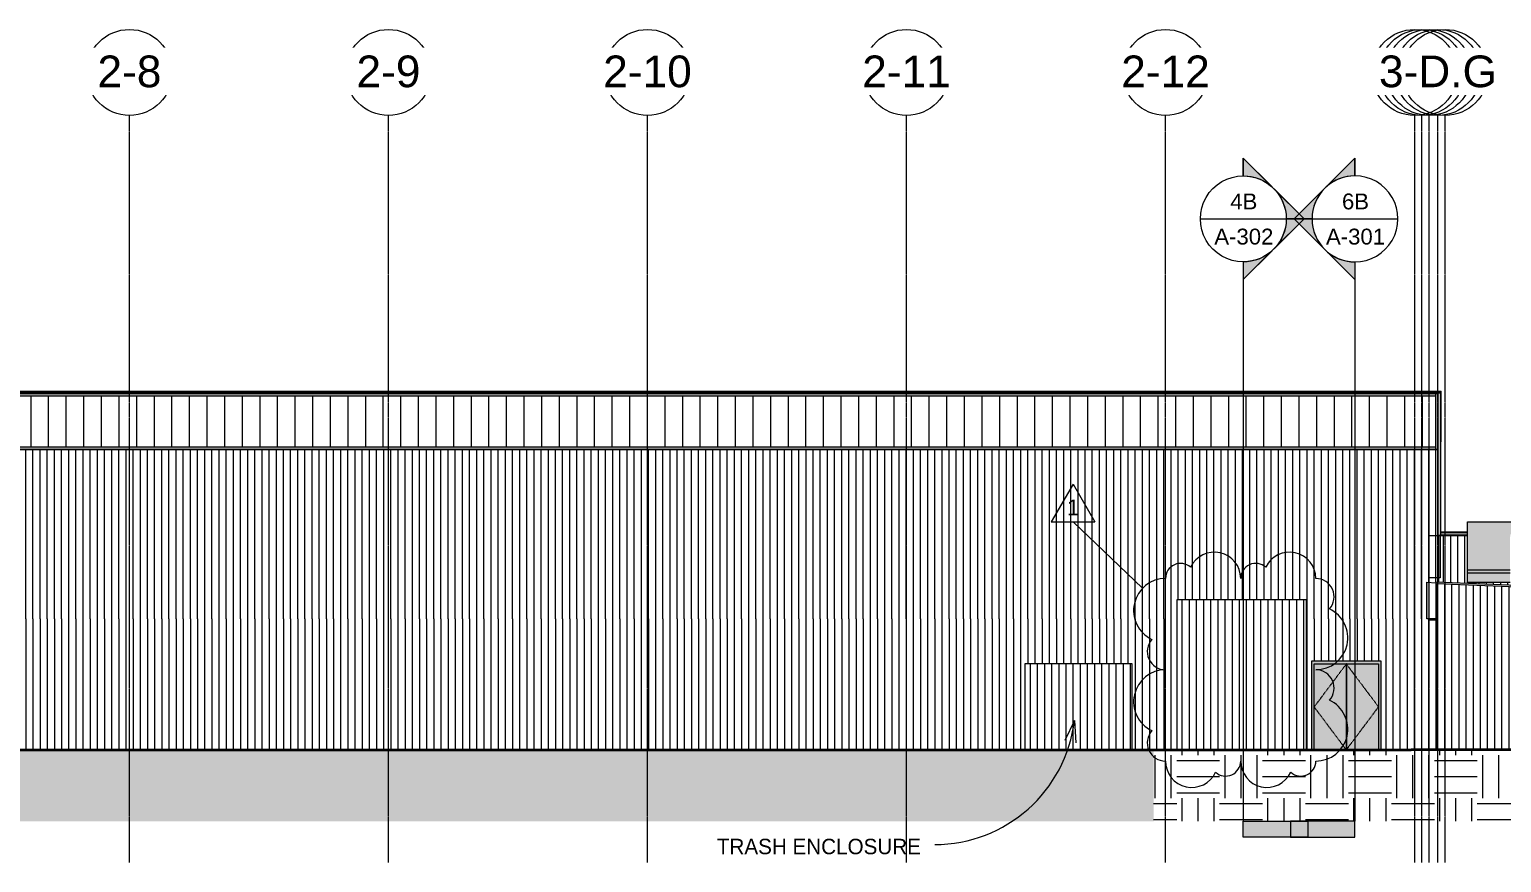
# Model space of a CAD drawing. Header units: inches. Extents: x 20273 to 40654, y -355 to 835.
# Drawn here: x 37614 to 39259, y -126 to 805 of the extents above; entities that cross this region are included whole.
import ezdxf

# ---------------------------------------------------------------- set-up
doc = ezdxf.new("R2010")
doc.units = ezdxf.units.IN
doc.header["$MEASUREMENT"] = 0
for name, pattern in [('Dash 1_16_', [0.12499999999999999, 0.06249999999999999, -0.06249999999999999]), ('Grid Line 1_2_', [0.8749999999999999, 0.4999999999999999, -0.125, 0.125, -0.125]), ('Hidden 1_8_', [0.1875, 0.125, -0.06249999999999999])]:
    doc.linetypes.add(name, pattern=pattern)
for name, color, linetype, lineweight in [('A-DOOR', 31, 'Continuous', 13), ('A-DOOR-FRAM', 31, 'Continuous', 9), ('A-FLOR-LEVL', 51, 'Continuous', 9), ('A-GLAZ-CWMG', 51, 'Continuous', 13), ('A-ROOF', 132, 'Continuous', 13), ('A-ROOF-PATT', 132, 'Continuous', 13), ('A-WALL', 113, 'Continuous', 13), ('A-WALL-PATT', 111, 'Continuous', 13), ('C-TOPO', 7, 'Continuous', 13), ('G-ANNO-REVC', 71, 'Continuous', 9), ('G-ANNO-REVC-IDEN', 71, 'Continuous', 9), ('G-ANNO-SYMB', 111, 'Continuous', 9), ('G-ANNO-TEXT', 231, 'Continuous', 9), ('I-WALL', 2, 'Continuous', 13), ('M-EQPM', 50, 'Continuous', 13), ('S-BEAM', 12, 'Continuous', 13), ('S-COLS', 52, 'Continuous', 13), ('S-GRID', 1, 'Continuous', 9), ('S-GRID-IDEN', 1, 'Continuous', 9)]:
    doc.layers.add(name, color=color, linetype=linetype, lineweight=lineweight)
doc.styles.add('Arial_1', font='arial.ttf', dxfattribs={"height": 35.40718562874248})
doc.styles.add('Arial_2', font='arial.ttf', dxfattribs={"height": 17.70359281437124})
doc.styles.add('Century Gothic_1', font='GOTHIC.TTF', dxfattribs={"height": 17.24534161490683})
pattern_1 = [(0, (-86432.22300000001, 0), (48, 48), [48, -48]), (0, (-86432.22300000001, 18), (48, 48), [48, -48]), (0, (-86432.22300000001, 36), (48, 48), [48, -48]), (90, (-86426.22300000001, 42), (-48, 48), [48, -48]), (90, (-86408.22300000001, 42), (-48, 48), [48, -48]), (90, (-86390.22300000001, 42), (-48, 48), [48, -48])]

# ---------------------------------------------------------------- blocks, each defined once
blk = doc.blocks.new('Rectangular Mullion - Profile_Polycarbonate_Upper and left-1768104-Elevation - North')
at = {"layer": 'A-GLAZ-CWMG'}
blk.add_hatch(color=256, dxfattribs=at).paths.add_polyline_path([(-22994.98130365696, 395.4854589171823), (-22784.14022535338, 395.4854589171823), (-22784.14022535338, 398.2354589171825), (-26278.64022535337, 398.2354589171825), (-26278.64022535337, 395.4854589171823), (-23556.46530365696, 395.4854589171823)], flags=0)
for p, q in [((-26278.64022535337, 398.2354589171818), (-22784.14022535339, 398.2354589171818)), ((-26278.64022535337, 395.4854589171818), (-22784.14022535339, 395.4854589171818)), ((-22784.14022535339, 398.2354589171818), (-22784.14022535339, 395.4854589171818))]:
    blk.add_line(p, q, dxfattribs=at)
blk = doc.blocks.new('Rectangular Mullion - Profile_Polycarbonate_Lower-1768105-Elevation - North')
at = {"layer": 'A-GLAZ-CWMG'}
blk.add_hatch(color=256, dxfattribs=at).paths.add_polyline_path([(-24679.43330365696, 335.5177501615204), (-22784.14022535337, 335.5177501615204), (-22784.14022535337, 338.26775016152), (-26278.64022535336, 338.26775016152), (-26278.64022535336, 335.5177501615204), (-25240.91730365696, 335.5177501615204)], flags=0)
for p, q in [((-22784.14022535338, 338.2677501615204), (-26278.64022535336, 338.2677501615204)), ((-22784.14022535338, 335.5177501615204), (-26278.64022535336, 335.5177501615204)), ((-22784.14022535338, 338.2677501615204), (-22784.14022535338, 335.5177501615204))]:
    blk.add_line(p, q, dxfattribs=at)
blk = doc.blocks.new('Rectangular Mullion - Profile_Polycarbonate_Upper and left-1766189-Elevation - North')
at = {"layer": 'A-GLAZ-CWMG'}
blk.add_hatch(color=256, dxfattribs=at).paths.add_polyline_path([(-22781.39022535338, 335.5177501615204), (-22781.39022535338, 398.2354589171815), (-22784.14022535338, 398.2354589171815), (-22784.14022535338, 335.5177501615204)], flags=0)
for p, q in [((-22784.14022535339, 398.2354589171818), (-22781.39022535338, 398.2354589171818)), ((-22784.14022535339, 398.2354589171818), (-22784.14022535339, 335.5177501615204)), ((-22781.39022535338, 398.2354589171818), (-22781.39022535338, 335.5177501615204)), ((-22781.39022535338, 335.5177501615204), (-22784.14022535339, 335.5177501615204))]:
    blk.add_line(p, q, dxfattribs=at)
blk = doc.blocks.new('Double-Flush - 72_ x 96_-983185-Elevation - North')
at = {"layer": 'A-DOOR'}
for points in [[(-22883.76522535359, 0), (-22883.76522535359, 95.99999999999999), (-22919.76522535359, 95.99999999999999), (-22919.76522535359, 0)], [(-22847.76522535359, 0), (-22847.76522535359, 95.99999999999999), (-22883.76522535359, 95.99999999999999), (-22883.76522535359, 0), (-22854.61030365696, 0)]]:
    blk.add_hatch(color=256, dxfattribs=at).paths.add_polyline_path(points, flags=0)
at = {"layer": 'A-DOOR-FRAM', "lineweight": 13}
blk.add_hatch(color=256, dxfattribs=at).paths.add_polyline_path([(-22922.76522535359, 0), (-22919.76522535359, 0), (-22919.76522535359, 95.99999999999999), (-22847.76522535359, 95.99999999999999), (-22847.76522535359, 0), (-22844.76522535359, 0), (-22844.76522535359, 98.99999999999999), (-22922.76522535359, 98.99999999999999), (-22922.76522535359, 76.44425874120724)], flags=0)
at = {"layer": 'A-DOOR', "linetype": 'Dash 1_16_', "lineweight": 9}
for p, q in [((-22883.7652253536, 95.99999999999997), (-22919.7652253536, 47.99999999999999)), ((-22847.7652253536, 47.99999999999998), (-22883.7652253536, 95.99999999999997)), ((-22883.7652253536, -2.468691398688048e-15), (-22919.7652253536, 47.99999999999998)), ((-22883.7652253536, -2.468691398688048e-15), (-22847.7652253536, 47.99999999999997))]:
    blk.add_line(p, q, dxfattribs=at)
at = {"layer": 'A-DOOR', "lineweight": 9}
for p, q in [((-22883.7652253536, 95.99999999999996), (-22883.7652253536, 0)), ((-22883.7652253536, 0), (-22883.7652253536, 95.99999999999997))]:
    blk.add_line(p, q, dxfattribs=at)
at = {"layer": 'A-DOOR-FRAM'}
for p, q in [((-22844.7652253536, 98.99999999999994), (-22922.7652253536, 98.99999999999994)), ((-22922.7652253536, 98.99999999999994), (-22922.7652253536, 0)), ((-22844.7652253536, 0), (-22844.7652253536, 98.99999999999994)), ((-22919.7652253536, 95.99999999999996), (-22847.7652253536, 95.99999999999996)), ((-22919.7652253536, 0), (-22919.7652253536, 95.99999999999996)), ((-22847.7652253536, 95.99999999999996), (-22847.7652253536, 0))]:
    blk.add_line(p, q, dxfattribs=at)
blk = doc.blocks.new('Carrier_48TC_Standard_Efficiency_Gas_Heat_Electric_Cooling_Packaged_Rooftop_Unit_3_to_15_nominal_tons - 15 ton 48TC__16-873539-Elevation - North')
at = {"layer": 'M-EQPM'}
for points in [[(-22714.23930365696, 197.3271443437846), (-22700.76521643587, 197.3271443437846), (-22700.67859344167, 240.8263715670165), (-22699.7652253537, 240.8263715670165), (-22699.7652253537, 243.5000000000038), (-22632.51522535351, 243.5000000000038), (-22632.51522535351, 254.7021443437847), (-22748.39022535351, 254.7021443437847), (-22748.39022535351, 197.3271443437846)], [(-22632.39022535351, 243.5000000000038), (-22632.39022535351, 249.5771443437835), (-22632.51522535351, 249.5771443437835), (-22632.51522535351, 243.5000000000038)], [(-22700.76521643587, 187.0771443437844), (-22700.76521643587, 201.0771443437846), (-22748.39022535351, 201.0771443437846), (-22748.39022535351, 187.0771443437844), (-22705.46611615696, 187.0771443437844)]]:
    blk.add_hatch(color=256, dxfattribs=at).paths.add_polyline_path(points, flags=0)
for p, q in [((-22748.39022535351, 254.7021443437843), (-22632.51522535351, 254.7021443437843)), ((-22748.39022535351, 197.3271443437841), (-22748.39022535351, 254.7021443437843)), ((-22632.51522535351, 243.5000000000037), (-22632.51522535351, 254.7021443437843)), ((-22632.51522535351, 249.5771443437829), (-22632.39022535351, 249.5771443437829)), ((-22632.39022535351, 249.5771443437829), (-22632.39022535351, 243.5000000000034)), ((-22748.39022535351, 201.0771443437844), (-22700.76521643587, 201.0771443437844)), ((-22748.39022535351, 187.0771443437844), (-22748.39022535351, 201.0771443437844)), ((-22700.76521643587, 197.3271443437841), (-22748.39022535351, 197.3271443437841)), ((-22700.76521643587, 187.0771443437844), (-22748.39022535351, 187.0771443437844))]:
    blk.add_line(p, q, dxfattribs=at)
blk = doc.blocks.new('overhead door - one-983186-Elevation - North')
at = {"layer": 'A-DOOR', "lineweight": 9}
h = blk.add_hatch(dxfattribs=at)
h.set_pattern_fill('FP_48', color=8, style=0, pattern_type=2)
h.set_pattern_definition([(90, (-84969.99, 0), (-8, 4.898587196589413e-16), [])])
h.paths.add_polyline_path([(-22990.50455548316, 0), (-22928.76522535359, 0), (-22928.76522535359, 168.0000000000007), (-23072.76522535359, 168.0000000000007), (-23072.76522535359, 0), (-22994.98130365696, 0)], flags=0)
blk = doc.blocks.new('W-Wide Flange-Column - B1_G-1528735-Elevation - North')
at = {"layer": 'S-COLS', "linetype": 'Hidden 1_8_', "lineweight": 9}
for p, q in [((-22795.5464753536, 335.5177501615203), (-22795.5464753536, 334.9999999999997)), ((-22795.2339753536, 334.9999999999997), (-22795.2339753536, 335.5177501615203))]:
    blk.add_line(p, q, dxfattribs=at)
blk = doc.blocks.new('L-Angle - L2X2X3_16-1772653-Elevation - North')
at = {"layer": 'S-BEAM'}
blk.add_hatch(color=256, dxfattribs=at).paths.add_polyline_path([(-22780.26522535357, 238.9389999983407), (-22778.64022535315, 238.9389999989133), (-22778.89022535348, 239.1264999988257), (-22780.26522535322, 239.12649999834)], flags=0)
for p, q in [((-22778.82772535322, 239.1264999988468), (-22780.26522535322, 239.1264999983397)), ((-22778.89022535348, 238.9389999988248), (-22778.64022535315, 238.9389999989129))]:
    blk.add_line(p, q, dxfattribs=at)
blk.add_arc((-22778.82772535315, 238.9389999988468), 0.1874999999985221, 2.067038670817522e-08, 90.00000002067038, dxfattribs=at)
blk = doc.blocks.new('Rectangular Mullion - Profile_Polycarbonate_Upper and left-1766592-Elevation - North')
at = {"layer": 'A-GLAZ-CWMG'}
blk.add_hatch(color=256, dxfattribs=at).paths.add_polyline_path([(-22778.64022535338, 239.4999999987423), (-22778.64022535338, 398.6022029324041), (-22781.14022535338, 398.6022029324041), (-22781.14022535338, 239.4999999987423)], flags=0)
for p, q in [((-22781.14022535339, 239.4999999987423), (-22781.14022535339, 398.6022029324042)), ((-22778.64022535338, 398.6022029324042), (-22781.14022535339, 398.6022029324042)), ((-22778.64022535338, 398.6022029324042), (-22778.64022535338, 239.4999999987423)), ((-22778.64022535338, 239.4999999987423), (-22781.14022535339, 239.4999999987423))]:
    blk.add_line(p, q, dxfattribs=at)
blk = doc.blocks.new('Grid - Grid Head - Circle-14747-Elevation - North')
at = {"layer": 'S-GRID-IDEN'}
blk.add_circle((-23085.89022535334, 756.7690798906833), 48, dxfattribs=at)
blk = doc.blocks.new('Section - 3_32_ x 3_8_-18514-Elevation - North')
at = {"layer": 'G-ANNO-SYMB'}
blk.add_hatch(color=256, dxfattribs=at).paths.add_polyline_path([(-22946.15560031373, -79.66080684492678), (-22874.15560031373, -79.66080684492744), (-22874.15560031373, -97.66080684492741), (-22946.15560031373, -97.66080684492675)], flags=0)
for p, q in [((-22946.15560031373, -79.66080684492678), (-22946.15560031373, -97.66080684492675)), ((-22874.15560031373, -79.66080684492744), (-22946.15560031373, -79.66080684492678)), ((-22874.15560031373, -97.66080684492741), (-22874.15560031373, -79.66080684492744)), ((-22946.15560031373, -97.66080684492675), (-22874.15560031373, -97.66080684492741))]:
    blk.add_line(p, q, dxfattribs=at)
blk = doc.blocks.new('Section - Section Head - Filled-1526-Elevation - North')
at = {"layer": 'G-ANNO-SYMB'}
h = blk.add_hatch(color=256, dxfattribs=at)
edge = h.paths.add_edge_path(flags=0)
edge.add_arc((-22874.15560031373, 593.1570754422743), 48.06247118192713, 89.99999999999989, 132.0783950246226, ccw=False)
edge.add_line((-22874.15560031373, 641.2195466242015), (-22874.15560031373, 661.0393264361826))
edge.add_line((-22874.15560031373, 661.0393264361826), (-22906.36451102701, 628.8304157229087))
h = blk.add_hatch(color=256, dxfattribs=at)
edge = h.paths.add_edge_path(flags=0)
edge.add_line((-22908.09672581069, 627.0982009392283), (-22942.03785130764, 593.1570754422743))
edge.add_line((-22942.03785130764, 593.1570754422743), (-22922.15560031373, 593.1570754422742))
edge.add_arc((-22874.15560031373, 593.1570754422736), 48.00000000000296, 135.0000000000001, 179.9999999999997, ccw=False)
h = blk.add_hatch(color=256, dxfattribs=at)
edge = h.paths.add_edge_path(flags=0)
edge.add_arc((-22874.15560031373, 593.157075442274), 47.99999999999965, 180, 224.9999999999983, ccw=False)
edge.add_line((-22922.15560031373, 593.1570754422743), (-22942.03785130764, 593.1570754422744))
edge.add_line((-22942.03785130764, 593.1570754422744), (-22908.09672581069, 559.21594994532))
h = blk.add_hatch(color=256, dxfattribs=at)
edge = h.paths.add_edge_path(flags=0)
edge.add_line((-22906.36451102701, 557.4837351616394), (-22874.15560031373, 525.2748244483653))
edge.add_line((-22874.15560031373, 525.2748244483653), (-22874.15560031373, 545.0946042603464))
edge.add_arc((-22874.15560031373, 593.1570754422738), 48.06247118192778, 227.9216049753765, 270, ccw=False)
for p, q in [((-22942.03785130764, 593.1570754422744), (-22874.15560031373, 661.0393264361825)), ((-22906.36451102701, 628.8304157229087), (-22874.15560031373, 661.0393264361826)), ((-22874.15560031373, 641.157075442274), (-22874.15560031373, 661.0393264361825)), ((-22874.15560031373, 661.0393264361826), (-22874.15560031373, 641.2195466242015)), ((-22942.03785130764, 593.1570754422743), (-22908.09672581069, 627.0982009392283)), ((-22942.03785130764, 593.1570754422744), (-22874.15560031373, 525.2748244483657)), ((-22922.15560031373, 593.1570754422742), (-22942.03785130764, 593.1570754422743)), ((-22908.09672581069, 559.21594994532), (-22942.03785130764, 593.1570754422744)), ((-22942.03785130764, 593.1570754422744), (-22922.15560031373, 593.1570754422743)), ((-22874.15560031373, 525.2748244483653), (-22906.36451102701, 557.4837351616394)), ((-22874.15560031373, 545.1570754422742), (-22874.15560031373, 525.2748244483657)), ((-22874.15560031373, 545.0946042603464), (-22874.15560031373, 525.2748244483653))]:
    blk.add_line(p, q, dxfattribs=at)
for centre, radius, start, end in [((-22874.15560031373, 593.157075442274), 47.99999999999977, 89.9999999999998, 269.9999999999994), ((-22874.15560031373, 593.1570754422736), 48.00000000000296, 134.9999999999997, 179.9999999999993), ((-22874.15560031373, 593.1570754422743), 48.06247118192713, 89.99999999999953, 132.0783950246223), ((-22874.15560031373, 593.157075442274), 48, 269.9999999999996, 90), ((-22874.15560031373, 593.157075442274), 47.99999999999965, 179.9999999999996, 224.9999999999979), ((-22874.15560031373, 593.1570754422738), 48.06247118192778, 227.9216049753762, 269.9999999999996)]:
    blk.add_arc(centre, radius, start, end, dxfattribs=at)
blk = doc.blocks.new('Family - ___-1733546-Elevation - North')
at = {"layer": 'G-ANNO-REVC', "color": 153}
for centre, radius, start, end in [((-23031.29022535336, 191.4313985358214), 29.39999999999782, 0, 154.7912347032451), ((-22947.29022535336, 191.4313985358214), 29.39999999999782, 0, 154.7912347032451), ((-23069.09022535336, 191.4313985358214), 16.80000000000044, 48.18968510422025, 179.9999999999998), ((-22985.09022535336, 191.4313985358214), 16.80000000000044, 48.18968510422025, 179.9999999999998), ((-23085.89022535336, 155.7313985358215), 35.69999999999709, 89.99999999999993, 244.7912347032426), ((-22917.89022535336, 171.0313985358215), 20.40000000000257, 318.1896851042202, 90), ((-22917.89022535336, 125.1313985358214), 35.69999999999999, 269.9999999999996, 64.79123470323988), ((-23085.89022535336, 109.8313985358214), 20.39999999999743, 138.1896851042209, 269.9999999999996), ((-23085.89022535336, 53.73139853582147), 35.69999999999709, 89.9999999999995, 244.7912347032422), ((-22917.89022535336, 69.03139853582147), 20.40000000000257, 318.1896851042202, 90), ((-22917.89022535336, 23.13139853582146), 35.69999999999999, 269.9999999999996, 64.79123470323988), ((-23085.89022535336, 7.831398535821473), 20.39999999999743, 138.1896851042209, 269.9999999999996), ((-23056.49022535336, -12.56860146417853), 29.40000000000146, 180, 334.791234703242), ((-23018.69022535336, -12.56860146417853), 16.80000000000044, 228.1896851042199, 359.9999999999994), ((-22972.49022535336, -12.56860146417853), 29.40000000000146, 180, 334.791234703242), ((-22934.69022535336, -12.56860146417853), 16.80000000000044, 228.1896851042199, 359.9999999999994)]:
    blk.add_arc(centre, radius, start, end, dxfattribs=at)
blk = doc.blocks.new('Revision Tag - Revision Tag-1733816-Elevation - North')
at = {"layer": 'G-ANNO-REVC-IDEN', "color": 153}
for p, q in [((-23189.2936786624, 296.860266624594), (-23213.54238996836, 254.8602666245941)), ((-23189.2936786624, 296.860266624594), (-23165.04496735644, 254.8602666245941)), ((-23213.54238996836, 254.8602666245941), (-23165.04496735644, 254.8602666245941))]:
    blk.add_line(p, q, dxfattribs=at)

msp = doc.modelspace()

# ---------------------------------------------------------------- hatches: boundary and pattern name
at = {"layer": 'A-ROOF', "lineweight": 5}
for points in [[(36728.30731173167, 398.6480289464598), (39191.58539003508, 398.6480289464598), (39191.58539003508, 400.6497643047045), (35684.83439003502, 400.6497643047045), (35684.83439003502, 398.6480289464598), (36447.56531173167, 398.6480289464598)], [(39898.83439003474, 155.8723924455541), (39898.83439003474, 157.8741278037982), (39185.33439003497, 187.6032944704579), (39185.33439003497, 185.6015591122138), (39850.79274143689, 157.8741278037982)]]:
    msp.add_hatch(color=256, dxfattribs=at).paths.add_polyline_path(points, flags=0)
at = {"layer": 'A-ROOF-PATT', "lineweight": 9}
h = msp.add_hatch(dxfattribs=at)
h.set_pattern_fill('FP_40', color=8, style=0, pattern_type=2)
h.set_pattern_definition([(90, (-61969.225, 1277.065), (-36.188, 2.215875918377221e-15), [])])
h.paths.add_polyline_path([(35684.83439003489, 343.9546008458119), (35685.33439003504, 343.9546008458119), (35685.33439003504, 398.4876195990707), (35697.83439003504, 398.4876195990707), (35697.83439003504, 398.2354589171825), (39187.83439003525, 398.2354589171818), (39187.83439003525, 387.6282445990391), (39188.08439003525, 387.6282445990391), (39188.08439003526, 398.6022029324044), (39190.58439003525, 398.6022029324044), (39190.58439003525, 343.9546008458119), (39191.58539003495, 343.9546008458119), (39191.58539003508, 398.6480289464598), (35684.83439003502, 398.6480289464598), (35684.83439003499, 388.9322587412077)], flags=0)
at = {"layer": 'A-WALL', "lineweight": 5}
for points in [[(39220.83439003513, 242.6876794211159), (39220.83439003513, 243.5000000000029), (39190.58439003525, 243.5000000000029), (39190.58439003525, 242.6876794211159)], [(39220.83439003513, 240.0000000000027), (39220.83439003513, 242.6876794211159), (39190.58439003525, 242.6876794211159), (39190.58439003525, 240.0000000000027)], [(39220.83439003513, 239.5000000000066), (39220.83439003513, 240.0000000000027), (39190.58439003525, 240.0000000000027), (39190.58439003525, 239.5000000000066)]]:
    msp.add_hatch(color=256, dxfattribs=at).paths.add_polyline_path(points, flags=0)
at = {"layer": 'A-WALL-PATT', "lineweight": 9}
h = msp.add_hatch(dxfattribs=at)
h.set_pattern_fill('FP_45', color=8, style=0, pattern_type=2)
h.set_pattern_definition([(90, (-88250.552, 0), (-19.685, 1.205358612060782e-15), [])])
h.paths.add_polyline_path([(35690.58439003528, 338.2677501615203), (39185.08439003526, 338.2677501615203), (39185.08439003525, 395.4854589171823), (35690.58439003526, 395.4854589171823), (35690.58439003526, 388.9322587412077)], flags=0)
h = msp.add_hatch(dxfattribs=at)
h.set_pattern_fill('FP_49', color=8, style=0, pattern_type=2)
h.set_pattern_definition([(90, (-88246.49, 0), (-8, 4.898587196589413e-16), [])])
h.paths.add_polyline_path([(38833.87231173167, 146.2500000002032), (38896.45939003504, 146.2500000002032), (38896.45939003504, 168.0000000000007), (39040.45939003504, 168.0000000000007), (39040.45939003504, 146.2500000002032), (39175.33439003504, 146.2500000002032), (39175.33439003504, 187.1445272975577), (39185.33439003497, 186.7278606308944), (39185.33439003497, 187.6032944704579), (39188.95939003506, 187.452252803788), (39188.95939003506, 239.4999999987426), (39188.08439003526, 239.4999999987426), (39188.08439003526, 335.0000000000002), (35691.95939003503, 335.0000000000002), (35691.95939003503, 146.2500000002053), (38693.50131173167, 146.2500000002032)], flags=0)
h = msp.add_hatch(dxfattribs=at)
h.set_pattern_fill('FP_51', color=8, style=0, pattern_type=2)
h.set_pattern_definition([(270, (-84669.948, -153.667), (8, 4.898587196589413e-16), [])])
h.paths.add_polyline_path([(39910.58439003462, 157.3845444704598), (39910.58439003462, 158.4999999999997), (39907.83428162552, 158.4999999999997), (39272.45939895277, 184.973953444698), (39272.53168673167, 183.9700737747537), (39898.83439003474, 157.874127803788)], flags=0)
h.paths.add_polyline_path([(39268.45939895276, 184.1397524322078), (39268.45939895276, 187.0771443437843), (39220.83439003513, 187.0771443437843), (39220.83439003513, 239.4558058261848), (39190.33439003513, 239.4558058261848), (39190.39689003592, 239.1264999983398), (39190.58439003548, 238.9389999989134), (39190.33439003513, 238.9389999989134), (39190.33439003515, 192), (39188.95939003506, 192), (39188.95939003506, 187.4522528037798), (39263.75849923167, 184.3356232539208)], flags=0)
h = msp.add_hatch(dxfattribs=at)
h.set_pattern_fill('FP_47', color=8, style=0, pattern_type=2)
h.set_pattern_definition([(90, (-84532.615, 0), (-8, 4.898587196589413e-16), [])])
h.paths.add_polyline_path([(39413.95939003506, 0), (39413.95939003506, 176.0755174455425), (39185.33439003497, 185.6015591122138), (39185.33439003497, 0), (39317.71198299615, 0)], flags=0)
h = msp.add_hatch(dxfattribs=at)
h.set_pattern_fill('FP_44', color=8, style=0, pattern_type=2)
h.set_pattern_definition([(90, (-87950.24, 0), (-8, 4.898587196589413e-16), [])])
h.paths.add_polyline_path([(36039.45939003504, 0), (38725.98939003489, 0), (38725.98939003489, 95.99999999999999), (38845.98939003488, 95.99999999999999), (38845.98939003488, 0), (38896.45939003504, 0), (38896.45939003504, 146.2500000001037), (35988.20939003503, 146.2500000001037), (35988.20939003503, 0), (35997.45939003504, 0), (35997.45939003504, 98.99999999999999), (36039.45939003504, 98.99999999999999), (36039.45939003504, 76.44425874120724)], flags=0)
h.paths.add_polyline_path([(39040.45939003504, 0), (39046.45939003504, 0), (39046.45939003504, 98.99999999999999), (39124.45939003504, 98.99999999999999), (39124.45939003504, 0), (39185.33439003504, 0), (39185.33439003504, 146.2500000001037), (39040.45939003504, 146.2500000001037), (39040.45939003504, 76.44425874120724)], flags=0)
h = msp.add_hatch(dxfattribs=at)
h.set_pattern_fill('FP_50', color=8, style=0, pattern_type=2)
h.set_pattern_definition([(90, (-85211.71, 0), (-8, 4.898587196589413e-16), [])])
h.paths.add_polyline_path([(38751.88378117474, 0), (38845.98939003488, 0), (38845.98939003488, 95.99999999999999), (38725.98939003489, 95.99999999999999), (38725.98939003489, 0)], flags=0)
at = {"layer": 'C-TOPO', "lineweight": 9}
h = msp.add_hatch(dxfattribs=at)
h.set_pattern_fill('FP_38', color=8, style=0, pattern_type=2)
h.set_pattern_definition(pattern_1)
h.paths.add_polyline_path([(38869.9893900349, -79.79974125879333), (38869.9893900349, 0), (35605.33931173167, 0), (35605.33931173167, -79.79974125879333), (38830.42375641018, -79.79974125879333)], flags=0)
h = msp.add_hatch(dxfattribs=at)
h.set_pattern_fill('FP_38', color=8, style=0, pattern_type=2)
h.set_pattern_definition(pattern_1)
h.paths.add_polyline_path([(38978.72005990547, -79.79974125879333), (39157.98939003491, -79.79974125879333), (39157.98939003491, 0), (38869.9893900349, 0), (38869.9893900349, -79.79974125879333), (38974.24331173167, -79.79974125879333)], flags=0)
h = msp.add_hatch(dxfattribs=at)
h.set_pattern_fill('FP_38', color=8, style=0, pattern_type=2)
h.set_pattern_definition(pattern_1)
h.paths.add_polyline_path([(39317.71198299615, -79.79974125879333), (39985.98939003488, -79.79974125879333), (39985.98939003488, 0), (39157.98939003491, 0), (39157.98939003491, -79.79974125879333), (39254.98531173167, -79.79974125879333)], flags=0)
at = {"layer": 'S-COLS', "lineweight": 5}
h = msp.add_hatch(color=256, dxfattribs=at)
h.paths.add_polyline_path([(39176.02662423167, 146.2500000001037), (39177.83439003504, 146.2500000001037), (39177.83439003504, 187.040318964222), (39175.33439003504, 187.144527297555), (39175.33439003504, 146.2500000002032)], flags=0)
h.paths.add_polyline_path([(39175.33439003504, 335.0000000000002), (39177.83439003504, 335.0000000000002), (39177.83439003504, 335.5177501615207), (39169.83439003504, 335.5177501615207), (39169.83439003504, 335.0000000000002)], flags=0)

# ---------------------------------------------------------------- linework, layer by layer
at = {"layer": 'A-FLOR-LEVL', "linetype": 'Grid Line 1_2_'}
msp.add_line((34665.39986912222, 0), (40654.13647077918, 0), dxfattribs=at)
at = {"layer": 'A-ROOF'}
for p, q in [((35684.83439003501, 400.649764304704), (39191.58539003506, 400.649764304704)), ((39191.58539003506, 398.6480289464599), (35684.83439003501, 398.6480289464599)), ((39191.58539003495, 343.9546008458113), (39191.58539003506, 400.649764304704)), ((39190.58439003525, 343.9546008458113), (39191.58539003495, 343.9546008458113)), ((39185.33439003496, 187.603294470458), (39992.62905909352, 153.9660165930087)), ((39185.33439003496, 187.603294470458), (39185.33439003496, 185.6015591122139))]:
    msp.add_line(p, q, dxfattribs=at)
at = {"layer": 'A-WALL'}
for p, q in [((39188.08439003525, 387.6282445990388), (39187.83439003525, 387.6282445990388)), ((39188.08439003525, 334.9999999999999), (35691.95939003503, 334.9999999999999)), ((39177.83439003515, 191.9999999999996), (39177.83439003515, 238.9390002824532)), ((39190.33439003515, 238.9390002824532), (39177.83439003515, 238.9390002824532)), ((39188.95939003504, 187.4522528037874), (39188.95939003504, 239.4999999987424)), ((39190.33439003512, 239.4999999987419), (39190.33439003512, 239.1264999988248)), ((39190.33439003512, 239.4558058261844), (39220.83439003512, 239.4558058261844)), ((39190.33439003515, 238.9390002824532), (39190.33439003515, 191.9999999999996)), ((39190.58439003525, 243.5000000000029), (39220.83439003512, 243.5000000000029)), ((39190.58439003525, 242.6876794211158), (39220.83439003512, 242.6876794211158)), ((39190.58439003525, 240.0000000000029), (39220.83439003512, 240.0000000000029)), ((39190.58439003525, 239.5000000000066), (39220.83439003512, 239.5000000000066)), ((39175.33439003504, 146.2500000002037), (39175.33439003504, 187.1445272975574)), ((39175.33439003504, 187.1445272975574), (39185.33439003496, 186.727860630894)), ((39190.33439003515, 191.9999999999996), (39177.83439003515, 191.9999999999996)), ((39413.95939003506, 176.0755174455424), (39185.33439003496, 185.6015591122139)), ((39185.33439003496, 185.6015591122139), (39185.33439003496, 0)), ((38896.45939003504, 0), (38896.45939003504, 168)), ((38896.45939003504, 168), (39040.45939003504, 168)), ((39040.45939003504, 168), (39040.45939003504, 0)), ((39185.33439003504, 146.2500000001038), (39175.33439003504, 146.2500000001038)), ((38845.98939003488, 95.99999999999999), (38725.98939003488, 95.99999999999999)), ((38725.98939003488, 95.99999999999999), (38725.98939003488, 0)), ((38845.98939003488, 0), (38845.98939003488, 95.99999999999999))]:
    msp.add_line(p, q, dxfattribs=at)
at = {"layer": 'C-TOPO', "lineweight": 35}
for p, q in [((35605.33931173166, 0), (37704.16050612216, 0)), ((37704.16050612216, 0), (37720.16236591044, 0)), ((37720.16236591044, 0), (37740.06219675645, 0)), ((37740.06219675645, 0), (37851.57677272199, 0)), ((37851.57677272199, 0), (37871.80648370224, 0)), ((37871.80648370224, 0), (37895.73068808104, 0)), ((37895.73068808104, 0), (37923.33766968061, 0)), ((37923.33766968061, 0), (38013.75978783178, 0)), ((38013.75978783178, 0), (38041.90450203702, 0)), ((38041.90450203702, 0), (38751.88378117473, 0)), ((38751.88378117473, 0), (38869.9893900349, 0)), ((38869.9893900349, 0), (38978.72005990546, 0)), ((38978.72005990546, 0), (39157.9893900349, 0)), ((39178.2256567642, 0), (39157.9893900349, 0)), ((39317.71198299614, 0), (39178.2256567642, 0))]:
    msp.add_line(p, q, dxfattribs=at)
at = {"layer": 'C-TOPO'}
for p, q in [((37704.16113882425, 0), (35605.33931173167, 0)), ((37704.16113882425, 0), (37720.16309194925, 0)), ((37740.062994293, 0), (37720.16309194925, 0)), ((37851.57715444925, 0), (37740.062994293, 0)), ((37851.57715444925, 0), (37871.80664663675, 0)), ((37871.80664663675, 0), (37895.73047476175, 0)), ((37923.338384918, 0), (37895.73047476175, 0)), ((38013.760259918, 0), (37923.338384918, 0)), ((38013.760259918, 0), (38041.90430288675, 0)), ((38041.90430288675, 0), (38751.883306793, 0)), ((38751.883306793, 0), (38869.98926382425, 0)), ((38978.7202208555, 0), (38869.98926382425, 0)), ((39157.98926382425, 0), (38978.7202208555, 0)), ((39178.2260802305, 0), (39157.98926382425, 0)), ((39178.2260802305, 0), (39317.71289663675, 0))]:
    msp.add_line(p, q, dxfattribs=at)
at = {"layer": 'G-ANNO-REVC-IDEN', "color": 153}
msp.add_line((38857.5636310391, 180.4368226520181), (38779.93093672623, 254.8602666245941), dxfattribs=at)
at = {"layer": 'G-ANNO-SYMB'}
for p, q in [((38922.26123629326, 593.157075442274), (39018.26123629326, 593.157075442274)), ((39047.0690150749, 593.157075442274), (39143.0690150749, 593.157075442274)), ((38970.26123629323, 545.1570754422745), (38970.26123629323, -79.66080684492748)), ((39095.06901507488, 545.1570754422745), (39095.06901507488, -79.66080684492748))]:
    msp.add_line(p, q, dxfattribs=at)
at = {"layer": 'G-ANNO-TEXT', "color": 137}
for q in [(38770.61747309346, 10.42982210580739), (38783.23056734687, 7.913950328495798)]:
    msp.add_line((38781.61870086929, 32.70824051433843), q, dxfattribs=at)
msp.add_arc((38625.31728977036, 51.64852346931367), 157.4448012159467, 269.9999999999989, 353.0907029926264, dxfattribs=at)
at = {"layer": 'I-WALL'}
for p, q in [((39177.83539003508, 144.7500000000004), (39177.83539003508, 187.0403189642222)), ((39185.33439003496, 144.7500000000004), (39177.83539003508, 144.7500000000004))]:
    msp.add_line(p, q, dxfattribs=at)
at = {"layer": 'S-COLS'}
for p, q in [((39169.83439003503, 335.5177501615203), (39169.83439003503, 334.9999999999997)), ((39177.83439003503, 335.5177501615203), (39177.83439003503, 334.9999999999997))]:
    msp.add_line(p, q, dxfattribs=at)
at = {"layer": 'S-GRID', "linetype": 'Grid Line 1_2_'}
for p, q in [((37725.33439003527, -125.9202757096818), (37725.33439003527, 708.7690798906838)), ((37725.33439003529, -125.9202757096818), (37725.33439003529, 708.7690798906838)), ((38014.83439003527, -125.9202757096818), (38014.83439003527, 708.7690798906838)), ((38014.83439003529, -125.9202757096818), (38014.83439003529, 708.7690798906838)), ((38304.33439003527, -125.9202757096818), (38304.33439003527, 708.7690798906838)), ((38304.33439003529, -125.9202757096818), (38304.33439003529, 708.7690798906838)), ((38593.83439003527, -125.9202757096818), (38593.83439003527, 708.7690798906838)), ((38883.33439003527, -125.9202757096818), (38883.33439003527, 708.7690798906838)), ((38883.33439003528, -125.9202757096818), (38883.33439003528, 708.7690798906838)), ((39161.83439003528, -125.9202757096818), (39161.83439003528, 708.7690798906838)), ((39169.83439003528, -125.9202757096818), (39169.83439003528, 708.7690798906838)), ((39169.83439003528, -125.9202757096818), (39169.83439003528, 708.7690798906838)), ((39177.83439003528, -125.9202757096818), (39177.83439003528, 708.7690798906838)), ((39187.83439003528, -125.9202757096818), (39187.83439003528, 708.7690798906838)), ((39187.83439003528, -125.9202757096818), (39187.83439003528, 708.7690798906838)), ((39195.83439003507, -125.9202757096818), (39195.83439003507, 708.7690798906838))]:
    msp.add_line(p, q, dxfattribs=at)

# ---------------------------------------------------------------- block references
at = {"layer": 'A-DOOR'}
for name in ['overhead door - one-983186-Elevation - North', 'Double-Flush - 72_ x 96_-983185-Elevation - North']:
    msp.add_blockref(name, (61969.22461538863, 0), dxfattribs=at)
at = {"layer": 'A-GLAZ-CWMG'}
for name in ['Rectangular Mullion - Profile_Polycarbonate_Upper and left-1768104-Elevation - North', 'Rectangular Mullion - Profile_Polycarbonate_Upper and left-1766189-Elevation - North', 'Rectangular Mullion - Profile_Polycarbonate_Upper and left-1766592-Elevation - North', 'Rectangular Mullion - Profile_Polycarbonate_Lower-1768105-Elevation - North']:
    msp.add_blockref(name, (61969.22461538863, 0), dxfattribs=at)
at = {"layer": 'G-ANNO-REVC', "color": 153}
msp.add_blockref('Family - ___-1733546-Elevation - North', (61969.22461538863, 0), dxfattribs=at)
at = {"layer": 'G-ANNO-REVC-IDEN', "color": 153}
msp.add_blockref('Revision Tag - Revision Tag-1733816-Elevation - North', (61969.22461538863, 0), dxfattribs=at)
at = {"layer": 'G-ANNO-SYMB', "extrusion": (0, 0, -1)}
for name in ['Section - Section Head - Filled-1526-Elevation - North', 'Section - 3_32_ x 3_8_-18514-Elevation - North']:
    msp.add_blockref(name, (-16096.1056359795, 0), dxfattribs=at)
at = {"layer": 'G-ANNO-SYMB'}
for name in ['Section - Section Head - Filled-1526-Elevation - North', 'Section - 3_32_ x 3_8_-18514-Elevation - North']:
    msp.add_blockref(name, (61969.22461538863, 0), dxfattribs=at)
at = {"layer": 'M-EQPM'}
msp.add_blockref('Carrier_48TC_Standard_Efficiency_Gas_Heat_Electric_Cooling_Packaged_Rooftop_Unit_3_to_15_nominal_tons - 15 ton 48TC__16-873539-Elevation - North', (61969.22461538863, 0), dxfattribs=at)
at = {"layer": 'S-BEAM'}
msp.add_blockref('L-Angle - L2X2X3_16-1772653-Elevation - North', (61969.22461538863, 0), dxfattribs=at)
at = {"layer": 'S-COLS', "linetype": 'Hidden 1_8_', "lineweight": 9}
msp.add_blockref('W-Wide Flange-Column - B1_G-1528735-Elevation - North', (61969.22461538863, 0), dxfattribs=at)
at = {"layer": 'S-GRID-IDEN'}
for p in [(60811.22461538864, 0), (61100.72461538864, 0), (61390.22461538864, 0), (61679.72461538864, 0), (61969.22461538863, 0), (62247.72461538864, 0)]:
    msp.add_blockref('Grid - Grid Head - Circle-14747-Elevation - North', p, dxfattribs=at)

# ---------------------------------------------------------------- texts
at = {"layer": 'G-ANNO-REVC-IDEN', "insert": (38780.10106490531, 279.6074262365603), "char_height": 17.70359281437124, "width": 16.41599999999998, "attachment_point": 2, "line_spacing_factor": 0.9385317878468563, "style": 'Arial_2'}
msp.add_mtext('1', dxfattribs=at)
at = {"layer": 'G-ANNO-SYMB', "char_height": 17.70359281437124, "attachment_point": 2, "line_spacing_factor": 0.9385317878468563, "style": 'Arial_2'}
for s, insert, width in [('4B', (38970.87597625512, 621.4953245809786), 36.07199999999996), ('6B', (39095.68375503676, 621.4953245809786), 36.07199999999996), ('A-302', (38970.87597625513, 582.222836202313), 78.62399999999991), ('A-301', (39095.68375503677, 582.222836202313), 78.62399999999991)]:
    msp.add_mtext(s, dxfattribs=dict(at, insert=insert, width=width))

# ---------------------------------------------------------------- next in the draw order: texts
at = {"layer": 'G-ANNO-TEXT', "color": 137, "insert": (38609.95728977035, -99.37950756030004), "char_height": 17.24534161490683, "width": 253.152, "attachment_point": 3, "line_spacing_factor": 0.9841166936790922, "style": 'Century Gothic_1', "bg_fill": 3, "box_fill_scale": 1.25, "bg_fill_color": 0, "bg_fill_transparency": 0}
msp.add_mtext('TRASH ENCLOSURE', dxfattribs=at)
at = {"layer": 'S-GRID-IDEN', "char_height": 35.40718562874248, "attachment_point": 2, "line_spacing_factor": 0.9385317878468563, "style": 'Arial_1', "bg_fill": 3, "box_fill_scale": 1.25, "bg_fill_color": 0, "bg_fill_transparency": 0}
for s, insert, width in [('1-8', (37725.32516273321, 775.6428168005488), 85.10399999999991), ('1-9', (38014.82516273321, 775.6428168005488), 85.10399999999991), ('1-10', (38304.32516273321, 775.6428168005488), 117.9359999999999), ('1-11', (38593.82516273321, 775.6428168005488), 117.9359999999999), ('1-12', (38883.32516273322, 775.6428168005488), 117.9359999999999), ('3-E.G', (39161.82516273322, 775.6428168005488), 153.7919999999998)]:
    msp.add_mtext(s, dxfattribs=dict(at, insert=insert, width=width))

# ---------------------------------------------------------------- next in the draw order: linework, layer by layer
at = {"layer": 'S-GRID', "linetype": 'Grid Line 1_2_'}
msp.add_line((38593.83439003529, -125.9202757096818), (38593.83439003529, 708.7690798906838), dxfattribs=at)

# ---------------------------------------------------------------- next in the draw order: block references
at = {"layer": 'S-GRID-IDEN'}
for p in [(60811.22461538866, 0), (61100.72461538866, 0), (61390.22461538866, 0), (61679.72461538866, 0), (61969.22461538863, 0), (62255.72461538864, 0)]:
    msp.add_blockref('Grid - Grid Head - Circle-14747-Elevation - North', p, dxfattribs=at)

# ---------------------------------------------------------------- next in the draw order: texts
at = {"layer": 'S-GRID-IDEN', "char_height": 35.40718562874248, "attachment_point": 2, "line_spacing_factor": 0.9385317878468563, "style": 'Arial_1', "bg_fill": 3, "box_fill_scale": 1.25, "bg_fill_color": 0, "bg_fill_transparency": 0}
for s, insert, width in [('2-8', (37725.32516273324, 775.6428168005488), 85.10399999999991), ('2-9', (38014.82516273324, 775.6428168005488), 85.10399999999991), ('2-10', (38304.32516273324, 775.6428168005488), 117.9359999999999), ('2-11', (38593.82516273324, 775.6428168005488), 117.9359999999999), ('2-12', (38883.32516273323, 775.6428168005488), 117.9359999999999), ('3-E', (39169.82516273322, 775.6428168005488), 91.5839999999999)]:
    msp.add_mtext(s, dxfattribs=dict(at, insert=insert, width=width))

# ---------------------------------------------------------------- next in the draw order: block references
at = {"layer": 'S-GRID-IDEN'}
msp.add_blockref('Grid - Grid Head - Circle-14747-Elevation - North', (62263.72461538864, 0), dxfattribs=at)

# ---------------------------------------------------------------- next in the draw order: texts
at = {"layer": 'S-GRID-IDEN', "insert": (39177.82516273322, 775.6428168005488), "char_height": 35.40718562874248, "width": 117.9359999999999, "attachment_point": 2, "line_spacing_factor": 0.9385317878468563, "style": 'Arial_1', "bg_fill": 3, "box_fill_scale": 1.25, "bg_fill_color": 0, "bg_fill_transparency": 0}
msp.add_mtext('1-13', dxfattribs=at)

# ---------------------------------------------------------------- next in the draw order: block references
at = {"layer": 'S-GRID-IDEN'}
msp.add_blockref('Grid - Grid Head - Circle-14747-Elevation - North', (62273.72461538864, 0), dxfattribs=at)

# ---------------------------------------------------------------- next in the draw order: texts
at = {"layer": 'S-GRID-IDEN', "insert": (39187.82516273322, 775.6428168005488), "char_height": 35.40718562874248, "width": 180.1439999999998, "attachment_point": 2, "line_spacing_factor": 0.9385317878468563, "style": 'Arial_1', "bg_fill": 3, "box_fill_scale": 1.25, "bg_fill_color": 0, "bg_fill_transparency": 0}
msp.add_mtext('1-13.G', dxfattribs=at)

# ---------------------------------------------------------------- next in the draw order: block references
at = {"layer": 'S-GRID-IDEN'}
msp.add_blockref('Grid - Grid Head - Circle-14747-Elevation - North', (62255.72461538865, 0), dxfattribs=at)

# ---------------------------------------------------------------- next in the draw order: texts
at = {"layer": 'S-GRID-IDEN', "insert": (39169.82516273324, 775.6428168005488), "char_height": 35.40718562874248, "width": 117.9359999999999, "attachment_point": 2, "line_spacing_factor": 0.9385317878468563, "style": 'Arial_1', "bg_fill": 3, "box_fill_scale": 1.25, "bg_fill_color": 0, "bg_fill_transparency": 0}
msp.add_mtext('2-13', dxfattribs=at)

# ---------------------------------------------------------------- next in the draw order: block references
at = {"layer": 'S-GRID-IDEN'}
msp.add_blockref('Grid - Grid Head - Circle-14747-Elevation - North', (62281.72461538844, 0), dxfattribs=at)

# ---------------------------------------------------------------- next in the draw order: texts
at = {"layer": 'S-GRID-IDEN', "insert": (39195.82516273302, 775.6428168005488), "char_height": 35.40718562874248, "width": 94.60799999999989, "attachment_point": 2, "line_spacing_factor": 0.9385317878468563, "style": 'Arial_1', "bg_fill": 3, "box_fill_scale": 1.25, "bg_fill_color": 0, "bg_fill_transparency": 0}
msp.add_mtext('3-D', dxfattribs=at)

# ---------------------------------------------------------------- next in the draw order: block references
at = {"layer": 'S-GRID-IDEN'}
msp.add_blockref('Grid - Grid Head - Circle-14747-Elevation - North', (62273.72461538864, 0), dxfattribs=at)

# ---------------------------------------------------------------- next in the draw order: texts
at = {"layer": 'S-GRID-IDEN', "insert": (39187.82516273322, 775.6428168005488), "char_height": 35.40718562874248, "width": 156.8159999999998, "attachment_point": 2, "line_spacing_factor": 0.9385317878468563, "style": 'Arial_1', "bg_fill": 3, "box_fill_scale": 1.25, "bg_fill_color": 0, "bg_fill_transparency": 0}
msp.add_mtext('3-D.G', dxfattribs=at)

doc.saveas('drawing.dxf')
